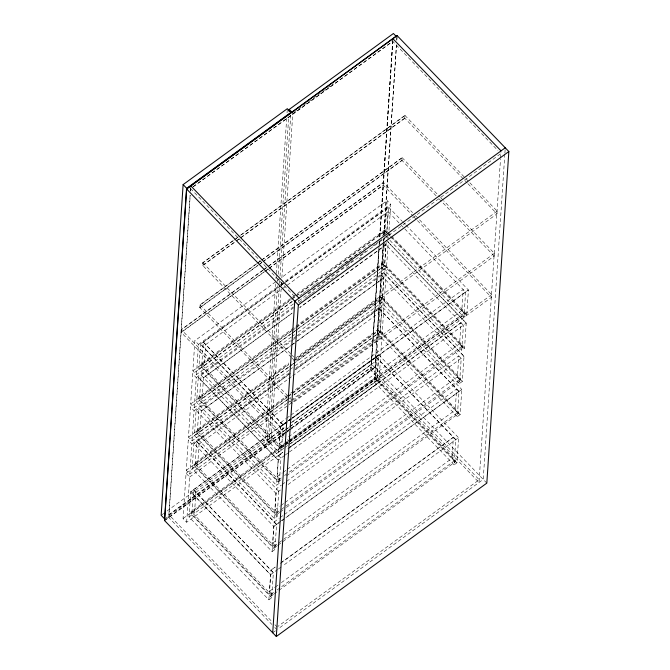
<?xml version="1.0" encoding="UTF-8"?>
<svg xmlns="http://www.w3.org/2000/svg" width="670" height="670" viewBox="0 0 670 670"><rect width="100%" height="100%" fill="white"/><g stroke="black" fill="none" stroke-linecap="round" stroke-linejoin="round"><path stroke-width="0.5" stroke-dasharray="3.35 2.51" d="M190.104 195.213L168.706 517.416L271.853 624.432M190.381 191.042L190.657 186.871M168.823 517.542L190.221 195.339M190.506 191.168L190.85 185.95M282.79 452.217L186.662 522.265L183.061 518.53L186.067 473.313L288.946 398.357M286.835 403.373L189.861 474.033L186.268 470.298L188.27 440.156L290.303 365.812M289.038 370.217L192.064 440.877L188.471 437.142L190.473 407L293.351 332.044M291.241 337.06L194.267 407.712L190.674 403.985L192.675 373.843L292.179 301.341M293.443 303.895L196.469 374.555L192.876 370.828L194.878 340.687L276.677 281.082M287.02 398.03L199.844 307.58L200.029 304.867L260.906 260.513M291.274 357.328L202.65 265.379L202.826 262.665L233.269 240.488M186.662 522.265L189.66 477.048L186.067 473.313M189.861 474.033L191.863 443.883L188.27 440.156M192.064 440.877L194.066 410.727L190.473 407M194.267 407.712L196.268 377.57L192.675 373.843M196.469 374.555L198.471 344.413L194.878 340.687M271.693 597.782L191.821 514.912L193.496 489.745L273.368 572.615L271.693 597.782L268.888 599.834L189.015 516.964L190.69 491.788L287.246 421.438M274.901 549.551L195.029 466.689L196.695 441.513L276.568 524.384L274.901 549.551L272.095 551.603L192.215 468.732L193.89 443.557L290.453 373.207M278.77 491.227L277.104 516.394L274.29 518.438L194.417 435.575L196.092 410.4L275.956 493.363L280.462 489.996M281.509 450.081L201.628 367.21L203.303 342.035L283.175 424.906L281.509 450.081L278.695 452.124L198.823 369.254L200.498 344.087L280.161 286.04M273.444 594.357L270.906 596.208L191.034 513.337L191.159 511.528L375.468 377.235L455.34 460.106L455.223 461.915L278.519 590.664M277.497 545.514L274.114 547.976L194.241 465.106L194.359 463.297L378.667 329.003L458.54 411.874L458.422 413.683L282.564 541.812M279.7 512.349L276.316 514.82L196.444 431.949L196.561 430.14L288.72 362.989M281.057 479.812L278.519 481.655L198.647 398.792L198.764 396.983L383.072 262.69L462.945 345.561L462.828 347.37L286.123 476.11M284.105 446.036L280.722 448.498L200.849 365.627L200.967 363.818L385.275 229.534L387.453 231.795M277.104 516.394L197.231 433.524L198.898 408.357L278.77 491.319M284.021 448.096L194.484 513.329L195.891 492.232M287.221 399.864L197.692 465.097L199.09 444.001M288.577 367.328L199.895 431.941L201.293 410.844L290.822 345.611M291.626 333.551L202.097 398.784L203.496 377.687L292.187 313.066M292.137 301.626L204.3 365.627L205.698 344.522M164.745 519.024L268.946 443.096L265.353 439.369L275.68 283.938M276.023 278.728L276.3 274.549M276.367 273.511L286.693 118.079M287.036 112.861L287.321 108.691M285.135 433.423L270.847 443.833L267.255 440.106L277.506 285.713M277.782 281.542L277.991 278.41M278.268 274.239L288.728 116.722M268.946 443.096L279.273 287.673M279.549 283.494L279.759 280.37M280.035 276.191L290.772 114.503M270.847 443.833L281.099 289.448M281.375 285.269L281.584 282.145M281.861 277.966L292.815 113.155M268.888 599.834L270.563 574.659L190.69 491.788M272.095 551.603L273.762 526.427L193.89 443.557M274.29 518.438L275.965 493.271M279.306 483.238L199.425 400.367L201.101 375.2L280.965 458.154L279.306 483.238L276.492 485.281L278.167 460.114L198.295 377.243L294.859 306.885M278.695 452.124L280.37 426.958L200.498 344.087M271.961 593.712L269.566 591.233L270.973 570.128L275.194 567.055L270.965 570.22M275.169 545.489L272.774 543.002L274.172 521.896M277.372 512.324L274.976 509.837L276.375 488.74L281.442 485.046M279.574 479.167L277.179 476.68L278.578 455.583L282.799 452.501M281.777 446.011L279.382 443.523L280.78 422.427M270.906 596.208L271.032 594.399L191.159 511.528M274.114 547.976L274.231 546.167L194.359 463.297M276.316 514.82L276.434 513.011L196.561 430.14M278.519 481.655L278.636 479.854L198.764 396.983M280.722 448.498L280.839 446.689L200.967 363.818M298.678 302.287L298.82 300.202M379.036 246.091L370.795 370.175L479.017 482.459L500.49 159.217M379.103 245.044L379.312 241.92M379.656 236.703L392.813 38.584M370.912 370.292L379.011 248.302M379.287 244.131L379.496 240.999M379.773 236.828L392.938 38.709M290.177 429.746L375.049 367.905L371.456 364.178L379.145 248.394M379.421 244.215L379.63 241.091M379.907 236.912L392.93 40.803M486.822 483.12L374.999 367.101L383.315 241.979M383.382 240.932L383.516 238.847M383.793 234.676L396.406 44.907M396.749 39.689L397.025 35.518M375.049 367.905L383.433 242.105M383.433 241.686L383.851 235.43M383.918 234.802L396.523 45.032M396.808 40.359L397.142 35.644M454.134 464.854L374.262 381.984L375.929 356.817L455.809 439.688L454.134 464.854L456.94 462.811L458.615 437.644L282.648 565.932M457.334 416.631L377.461 333.76L379.136 308.585L459.009 391.456L457.334 416.631L460.148 414.579L461.814 389.412L285.864 517.617M459.536 383.466L379.664 300.596L381.339 275.429L461.203 358.391L459.536 383.466L462.342 381.423L464.017 356.256L384.144 273.385L297.715 336.441M383.399 244.366L381.866 267.439L461.739 350.31L464.544 348.266L466.219 323.099L386.347 240.228M384.069 234.282L385.744 209.115L465.608 292.07M455.223 461.915L375.342 379.044L378.332 333.233L294.004 394.672M458.422 413.683L378.55 330.812L380.535 300.076L295.361 362.127M286.459 507.425L460.625 380.526L380.753 297.656L382.738 266.911L386.33 270.647L384.329 300.788L294.097 366.532M462.828 347.37L382.955 264.499L384.245 244.148M384.521 239.994L384.664 237.917M386.607 232.85L385.158 231.343L387.143 200.598L281.735 277.397M289.088 444.403L376.925 380.401L378.332 359.304L289.633 424.01M293.979 394.948L380.133 332.178L381.531 311.073L292.84 375.778M293.644 363.634L382.335 299.013L383.734 277.916L295.897 341.918M296.693 329.858L384.538 265.856L385.937 244.759L299.783 307.53L385.928 244.843M456.94 462.811L377.068 379.94L378.743 354.773L292.313 417.745M460.148 414.579L380.267 331.709L381.942 306.542L295.52 369.513M462.342 381.423L382.47 298.552L384.144 273.385M464.544 348.266L384.672 265.395L386.205 242.322M285.236 282.346L388.55 207.064L386.875 232.239L384.773 233.771M290.378 446.689L378.918 382.176L381.925 336.96L378.332 333.233M291.056 400.3L382.126 333.945L384.128 303.803L380.535 300.076M297.991 332.144L386.531 267.632L388.257 241.644M389.01 230.312L390.736 204.325L387.143 200.598M436.145 195.841L401.933 160.339L402.109 157.626L261.752 259.893M467.241 182.994L404.739 118.138L404.915 115.424L234.115 239.868M454.402 460.793L452.007 458.305L453.406 437.2L280.261 563.361M457.61 412.561L455.215 410.074L456.613 388.969L284.306 514.602M459.813 379.396L457.417 376.917L458.816 355.812L286.509 481.445M462.015 346.239L459.612 343.752L461.019 322.655L287.866 448.808M464.218 313.083L461.814 310.595L463.221 289.499L290.914 415.132M461.739 350.31L463.414 325.143M405.978 225.145L468.414 290.026L466.747 315.109L463.942 317.153L465.617 291.978M460.625 380.526L460.742 378.717L380.87 295.847M289.172 442.342L465.03 314.213L465.147 312.404L391.808 236.309M500.557 158.179L500.976 151.923M286.45 441.58L289.356 444.595L491.445 297.346L491.621 294.641L419.068 219.358M289.926 401.037L292.095 403.298L494.184 256.049L494.368 253.344L443.582 200.648M292.003 358.082L294.901 361.097L496.989 213.847L497.165 211.142L465.977 178.773M504.837 154.067L483.229 479.393L277.782 629.088M504.904 153.02L505.255 147.81M293.653 112.535L302.899 105.801M303.736 105.19L333.149 83.758M193.086 186.695L392.637 41.297L497.961 150.574M193.203 186.821L392.754 41.423M233.386 240.614L202.951 262.791L202.767 265.504L404.856 118.263L405.032 115.55L239.307 236.301M234.232 239.994L238.461 236.912M202.65 265.379L235.622 241.351M236.468 240.739L239.852 238.269M240.697 237.657L404.739 118.138M256.794 263.712L200.146 304.992L199.962 307.706L258.31 265.194M257.64 263.101L261.024 260.63M261.87 260.019L402.234 157.752L402.05 160.465L263.385 261.501M199.844 307.58L258.184 265.069M259.03 264.457L262.414 261.987M263.26 261.375L401.933 160.339M259.156 264.583L262.54 262.112M263.327 269.834L181.31 329.59L284.457 436.614M264.173 269.214L267.556 266.752M268.402 266.132L383.391 182.349L412.536 212.583M262.598 270.571L181.428 329.715L181.252 332.429L264.114 272.053M263.444 269.951L383.516 182.475M263.988 271.928L181.126 332.303L283.552 438.574M264.834 271.308L268.218 268.846M269.064 268.234L383.215 185.062L413.08 216.05M264.96 271.434L268.335 268.972M269.181 268.352L383.332 185.188M277.514 280.47L280.889 278.017M198.471 344.413L279.423 285.428M280.269 284.817L284.482 281.743M285.328 281.132L390.736 204.325M281.006 285.42L284.39 282.958M280.161 286.123L200.489 344.171L280.361 427.041L287.397 421.924M281.006 285.512L388.541 207.156M205.69 344.615L281.718 289.139M282.556 288.611L388.139 211.594L386.741 232.699L384.337 230.212M192.876 370.828L290.696 299.557M291.534 298.937L294.909 296.483M295.755 295.872L385.141 230.74L388.014 233.73M200.849 365.627L291.308 299.716M292.154 299.105L295.537 296.634M296.383 296.023L385.158 231.343M198.823 369.254L201.628 367.21M299.766 295.813L302.296 293.971M303.142 293.351L305.671 291.509M306.517 290.897L311.575 287.212M312.421 286.592L314.95 284.75M315.788 284.139L318.317 282.296M325.067 277.38L327.597 275.538M328.442 274.918L330.972 273.075M337.714 268.159L340.243 266.317M341.089 265.705L343.618 263.863M344.464 263.251L370.602 244.198M382.411 235.597L384.94 233.755M345.352 262.849L359.706 252.389M307.781 293.452L346.566 265.194M347.412 264.575L349.941 262.732M350.787 262.121L353.316 260.278M360.058 255.362L362.587 253.52M363.433 252.9L365.962 251.057M372.713 246.141L375.242 244.299M376.079 243.687L378.617 241.845M379.454 241.234L384.513 237.54M385.359 236.929L387.888 235.086M298.778 300.83L500.858 153.589M196.268 377.57L293.242 306.91M299.147 302.614L304.205 298.929M305.051 298.309L307.58 296.467M308.426 295.855L310.955 294.013M311.793 293.393L316.851 289.708M317.697 289.097L320.227 287.254M321.072 286.634L337.94 274.348M346.373 268.209L348.903 266.367M359.019 258.988L361.549 257.146M203.487 377.771L292.179 313.158M190.674 403.985L295.236 327.798M296.081 327.186L382.939 263.905L386.531 267.632M198.647 398.792L291.643 331.03M292.488 330.411L295.872 327.948M296.718 327.328L382.955 264.499M294.197 331.424L297.564 328.97M298.41 328.359L384.672 265.395M292.472 332.94L295.847 330.478M292.087 336.441L294.616 334.598M194.066 410.727L290.202 340.687M293.569 338.233L296.098 336.382M296.944 335.771L386.33 270.647M196.084 410.492L292.648 340.134M293.493 339.522L296.877 336.968M291.668 344.991L295.051 342.529M201.293 410.936L290.822 345.703M291.668 345.084L295.043 342.621M295.889 342.01L383.726 278.008M497.165 211.142L295.085 358.383L292.179 355.368M188.471 437.142L288.82 364.028M293.879 360.343L380.736 297.061L384.329 300.788M196.444 431.949L288.594 364.798M293.669 361.105L380.753 297.656M194.417 435.575L197.231 433.524M379.664 300.596L382.47 298.552M291.149 365.2L294.524 362.746M289.423 366.708L292.798 364.246M289.884 369.606L293.259 367.143M191.863 443.883L290.529 372.001M295.587 368.316L384.128 303.803M193.881 443.649L290.445 373.299M295.512 369.606L381.934 306.634M199.09 444.093L287.782 379.379M288.619 378.86L292.003 376.305M186.268 470.298L287.455 396.573M288.301 395.962L291.676 393.499M292.522 392.888L378.533 330.218L382.126 333.945M194.241 465.106L287.237 397.344M288.083 396.732L291.467 394.262M292.313 393.65L378.55 330.812M192.215 468.732L195.029 466.689M377.461 333.76L380.267 331.709M288.066 399.253L290.604 397.411M287.681 402.762L290.21 400.92M494.368 253.344L292.279 400.585L290.102 398.323M189.66 477.048L288.326 405.157M289.164 404.546L292.539 402.092M293.385 401.472L381.925 336.96M280.772 422.51L285.847 418.733M286.685 418.206L290.068 415.651M288.092 420.819L291.467 418.356M287.237 421.522L190.682 491.881L270.554 574.751L277.589 569.542M288.083 420.911L291.467 418.449M292.304 417.837L378.734 354.866M280.37 426.958L287.397 421.832M291.626 418.758L288.242 421.221L291.618 418.842M292.472 418.139L468.422 289.934L292.463 418.231M161.152 515.289L163.673 513.455M167.031 511.009L265.353 439.369M267.255 440.106L284.901 427.242M292.463 421.732L371.456 364.178M195.883 492.324L284.574 427.611M284.725 430.299L168.882 514.702L272.037 621.718M285.571 429.679L288.954 427.217M289.8 426.606L370.971 367.462L479.201 479.745L277.958 626.375M169.008 514.828L284.842 430.425M285.688 429.805L289.072 427.343M289.917 426.723L371.088 367.587M164.493 520.481L286.232 431.781M287.078 431.162L290.462 428.7M291.308 428.08L374.999 367.101M164.611 520.607L286.358 431.907M287.204 431.287L290.587 428.825M291.433 428.205L375.125 367.227M285.973 432.812L289.331 430.358M279.382 443.523L283.603 440.45M288.67 436.756L461.814 310.595M280.839 446.689L465.147 312.404M183.061 518.53L284.256 444.805M285.102 444.193L288.469 441.731M289.314 441.12L375.326 378.45L378.918 382.176M191.034 513.337L284.038 445.575M284.884 444.955L288.267 442.493M289.105 441.882L375.342 379.044M491.621 294.641L289.532 441.882L287.363 439.62M284.951 445.416L288.326 442.954M189.015 516.964L191.821 514.912M374.262 381.984L377.068 379.94M284.859 447.485L288.242 445.022M278.569 455.675L282.799 452.593M287.866 448.9L461.01 322.747M284.356 455.608L278.159 460.206L198.286 377.336L196.62 402.41L276.492 485.281M285.194 455.081L288.577 452.526M289.415 452.007L466.219 323.099M277.179 476.68L282.246 472.986M283.092 472.375L286.467 469.913M287.313 469.293L459.612 343.752M278.636 479.854L281.266 477.936M284.557 475.541L462.945 345.561M282.279 484.519L285.663 481.973M288.058 484.544L464.017 356.256M274.976 509.837L280.043 506.151M280.889 505.532L284.264 503.069M285.11 502.458L457.417 376.917M276.434 513.011L460.742 378.717M280.546 511.738L283.075 509.887M274.164 521.989L279.239 518.203M280.077 517.684L283.46 515.13M280.797 521.31L273.762 526.427L280.789 521.394M281.635 520.691L285.018 518.228M281.635 520.783L285.01 518.32M285.856 517.709L461.806 389.505L381.942 306.542M272.774 543.002L276.995 539.919M284.599 534.384L455.215 410.074M274.231 546.167L458.54 411.874M278.343 544.894L281.718 542.432M280.253 563.453L453.406 437.292M278.427 569.014L281.81 566.46M269.566 591.233L274.633 587.54M275.479 586.92L278.017 585.077M281.392 582.615L452.007 458.305M271.032 594.399L273.653 592.481M276.945 590.086L455.34 460.106M274.29 593.746L277.673 591.275M272.724 632.773L276.953 629.691L274.759 627.447M404.915 115.424L465.248 178.019M467.97 183.748L496.989 213.847M402.109 157.626L439.956 196.888M440.684 197.642L442.862 199.903M439.051 198.848L494.184 256.049M415.442 215.598L418.34 218.604M413.809 216.804L416.707 219.81M417.435 220.564L491.445 297.346M388.55 207.064L402.343 221.469M403.072 222.13L405.241 224.484M388.181 232.54L391.087 235.555M387.603 232.993L466.747 315.109M387.335 233.596L389.513 235.857M390.241 236.611L465.03 314.213M387.092 235.991L388.533 237.482M386.247 236.543L389.153 239.559M389.881 240.312L463.942 317.153M386.339 240.312L466.211 323.183M383.541 242.272L463.406 325.235M382.143 263.369L384.538 265.856M384.136 273.477L464.008 356.348M379.94 296.534L382.335 299.013M379.128 308.677L459 391.548M377.738 329.69L380.133 332.178M378.743 354.773L458.607 437.736M375.929 356.909L455.801 439.78M374.53 377.922L376.925 380.401M190.548 188.546L295.872 297.823M202.826 262.665L291.458 354.614M200.029 304.867L287.204 395.317M203.295 342.127L283.167 424.998M201.905 363.14L204.3 365.627M199.702 396.297L202.097 398.784M197.499 429.453L199.895 431.941M196.687 441.605L276.568 524.476M195.297 462.618L197.692 465.097M193.488 489.837L273.36 572.708M192.089 510.842L194.484 513.329M274.934 624.733L277.112 626.994"/><path stroke-width="1" d="M164.611 520.607L186.712 188.337L290.914 112.418L287.321 108.691L183.119 184.61L161.152 515.289L164.745 519.024M186.52 188.898L164.493 520.481L276.316 636.5L486.822 483.12L508.848 151.537L397.025 35.518L186.52 188.898L298.343 304.917L276.316 636.5M289.08 111.505L289.214 109.419L393.416 33.5L396.297 36.482M272.724 632.773L294.75 301.19L505.255 147.81M186.637 189.024L397.142 35.644M298.343 304.917L508.848 151.537M392.813 38.584L501.043 150.876M289.214 109.419L292.095 112.409M190.732 185.833L298.954 298.116M183.119 184.61L186.712 188.337"/></g></svg>
